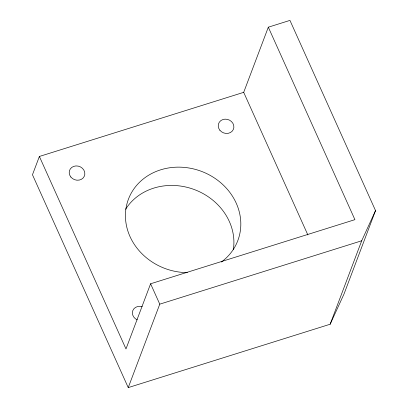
<?xml version="1.0" encoding="UTF-8"?>
<svg xmlns="http://www.w3.org/2000/svg" width="408" height="408" viewBox="0 0 408 408"><rect width="100%" height="100%" fill="white"/><g stroke="black" fill="none" stroke-linecap="round" stroke-linejoin="round"><path stroke-width="0.61" d="M243.698 92.341L39.377 156.463L32.467 174.751L128.239 387.6L330.154 324.233L344.005 294.046L375.533 210.605L289.95 20.4L268.316 27.188L243.698 92.341L307.867 234.952M268.316 27.188L354.919 219.657L150.598 283.779L125.98 348.932L39.377 156.463M128.239 387.6L159.768 304.159L150.598 283.779M330.154 324.233L361.687 240.791L375.533 210.605M159.768 304.159L361.687 240.791M137.231 319.852A7.941 7.043 20.7 0 1 132.768 310.661A7.941 7.043 20.7 0 1 142.188 306.704M187.369 272.626A58.482 51.877 20.7 0 1 126.99 203.669A58.482 51.877 20.7 0 1 212.777 176.924A58.482 51.877 20.7 0 1 221.36 262.028M125.582 209.294A58.482 51.877 20.7 0 1 194.422 189.598A58.482 51.877 20.7 0 1 233.335 249.752M70.849 177.016A7.941 7.043 20.7 0 0 84.288 176.276A7.941 7.043 20.7 0 0 75.939 165.929A7.941 7.043 20.7 0 0 70.849 177.016M219.886 130.249A7.941 7.043 20.7 0 0 233.32 129.504A7.941 7.043 20.7 0 0 224.971 119.156A7.941 7.043 20.7 0 0 219.886 130.249"/></g></svg>
